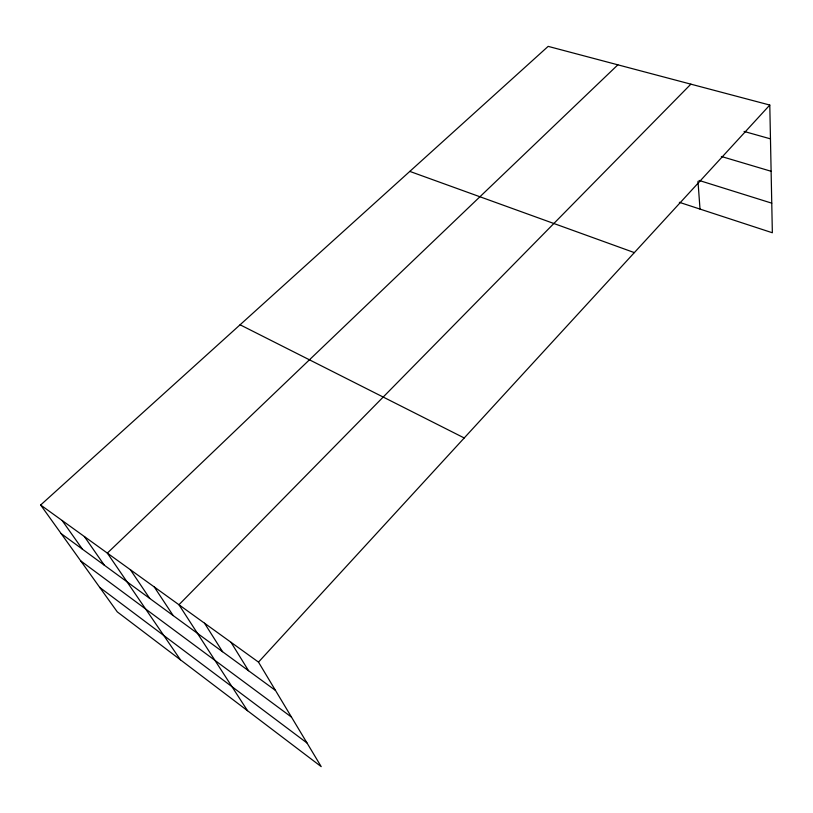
<?xml version="1.0" encoding="UTF-8"?>
<svg xmlns="http://www.w3.org/2000/svg" width="813" height="813" viewBox="0 0 813 813"><rect width="100%" height="100%" fill="white"/><g stroke="black" fill="none" stroke-linecap="round" stroke-linejoin="round"><path stroke-width="1.22" d="M258.493 662.117L769.789 105.05L548.165 46.371L40.65 505.005L117.285 611.894L321.206 766.629L258.493 662.117L40.65 505.005M690.877 84.156L178.951 604.75L247.538 710.725M617.87 64.827L107.336 553.104L180.435 659.81M744.068 131.432L770.46 138.86M721.344 156.482L771.12 171.279M699.089 180.435L771.761 203.169M679.333 202.315L772.35 232.762L769.789 105.05M409.813 171.401L634.353 252.609M240.079 324.783L464.223 437.973M61.158 533.613L275.485 690.44M80.67 560.838L291.511 717.137M99.725 587.413L307.029 743.001M62.144 520.503L82.398 549.151M84.359 536.529L104.318 565.198M130.405 569.74L149.694 598.398M154.257 586.945L173.179 615.583M204.52 623.195L222.569 651.721M231.014 642.311L248.565 670.735M697.981 181.329L700.013 209.083"/></g></svg>
